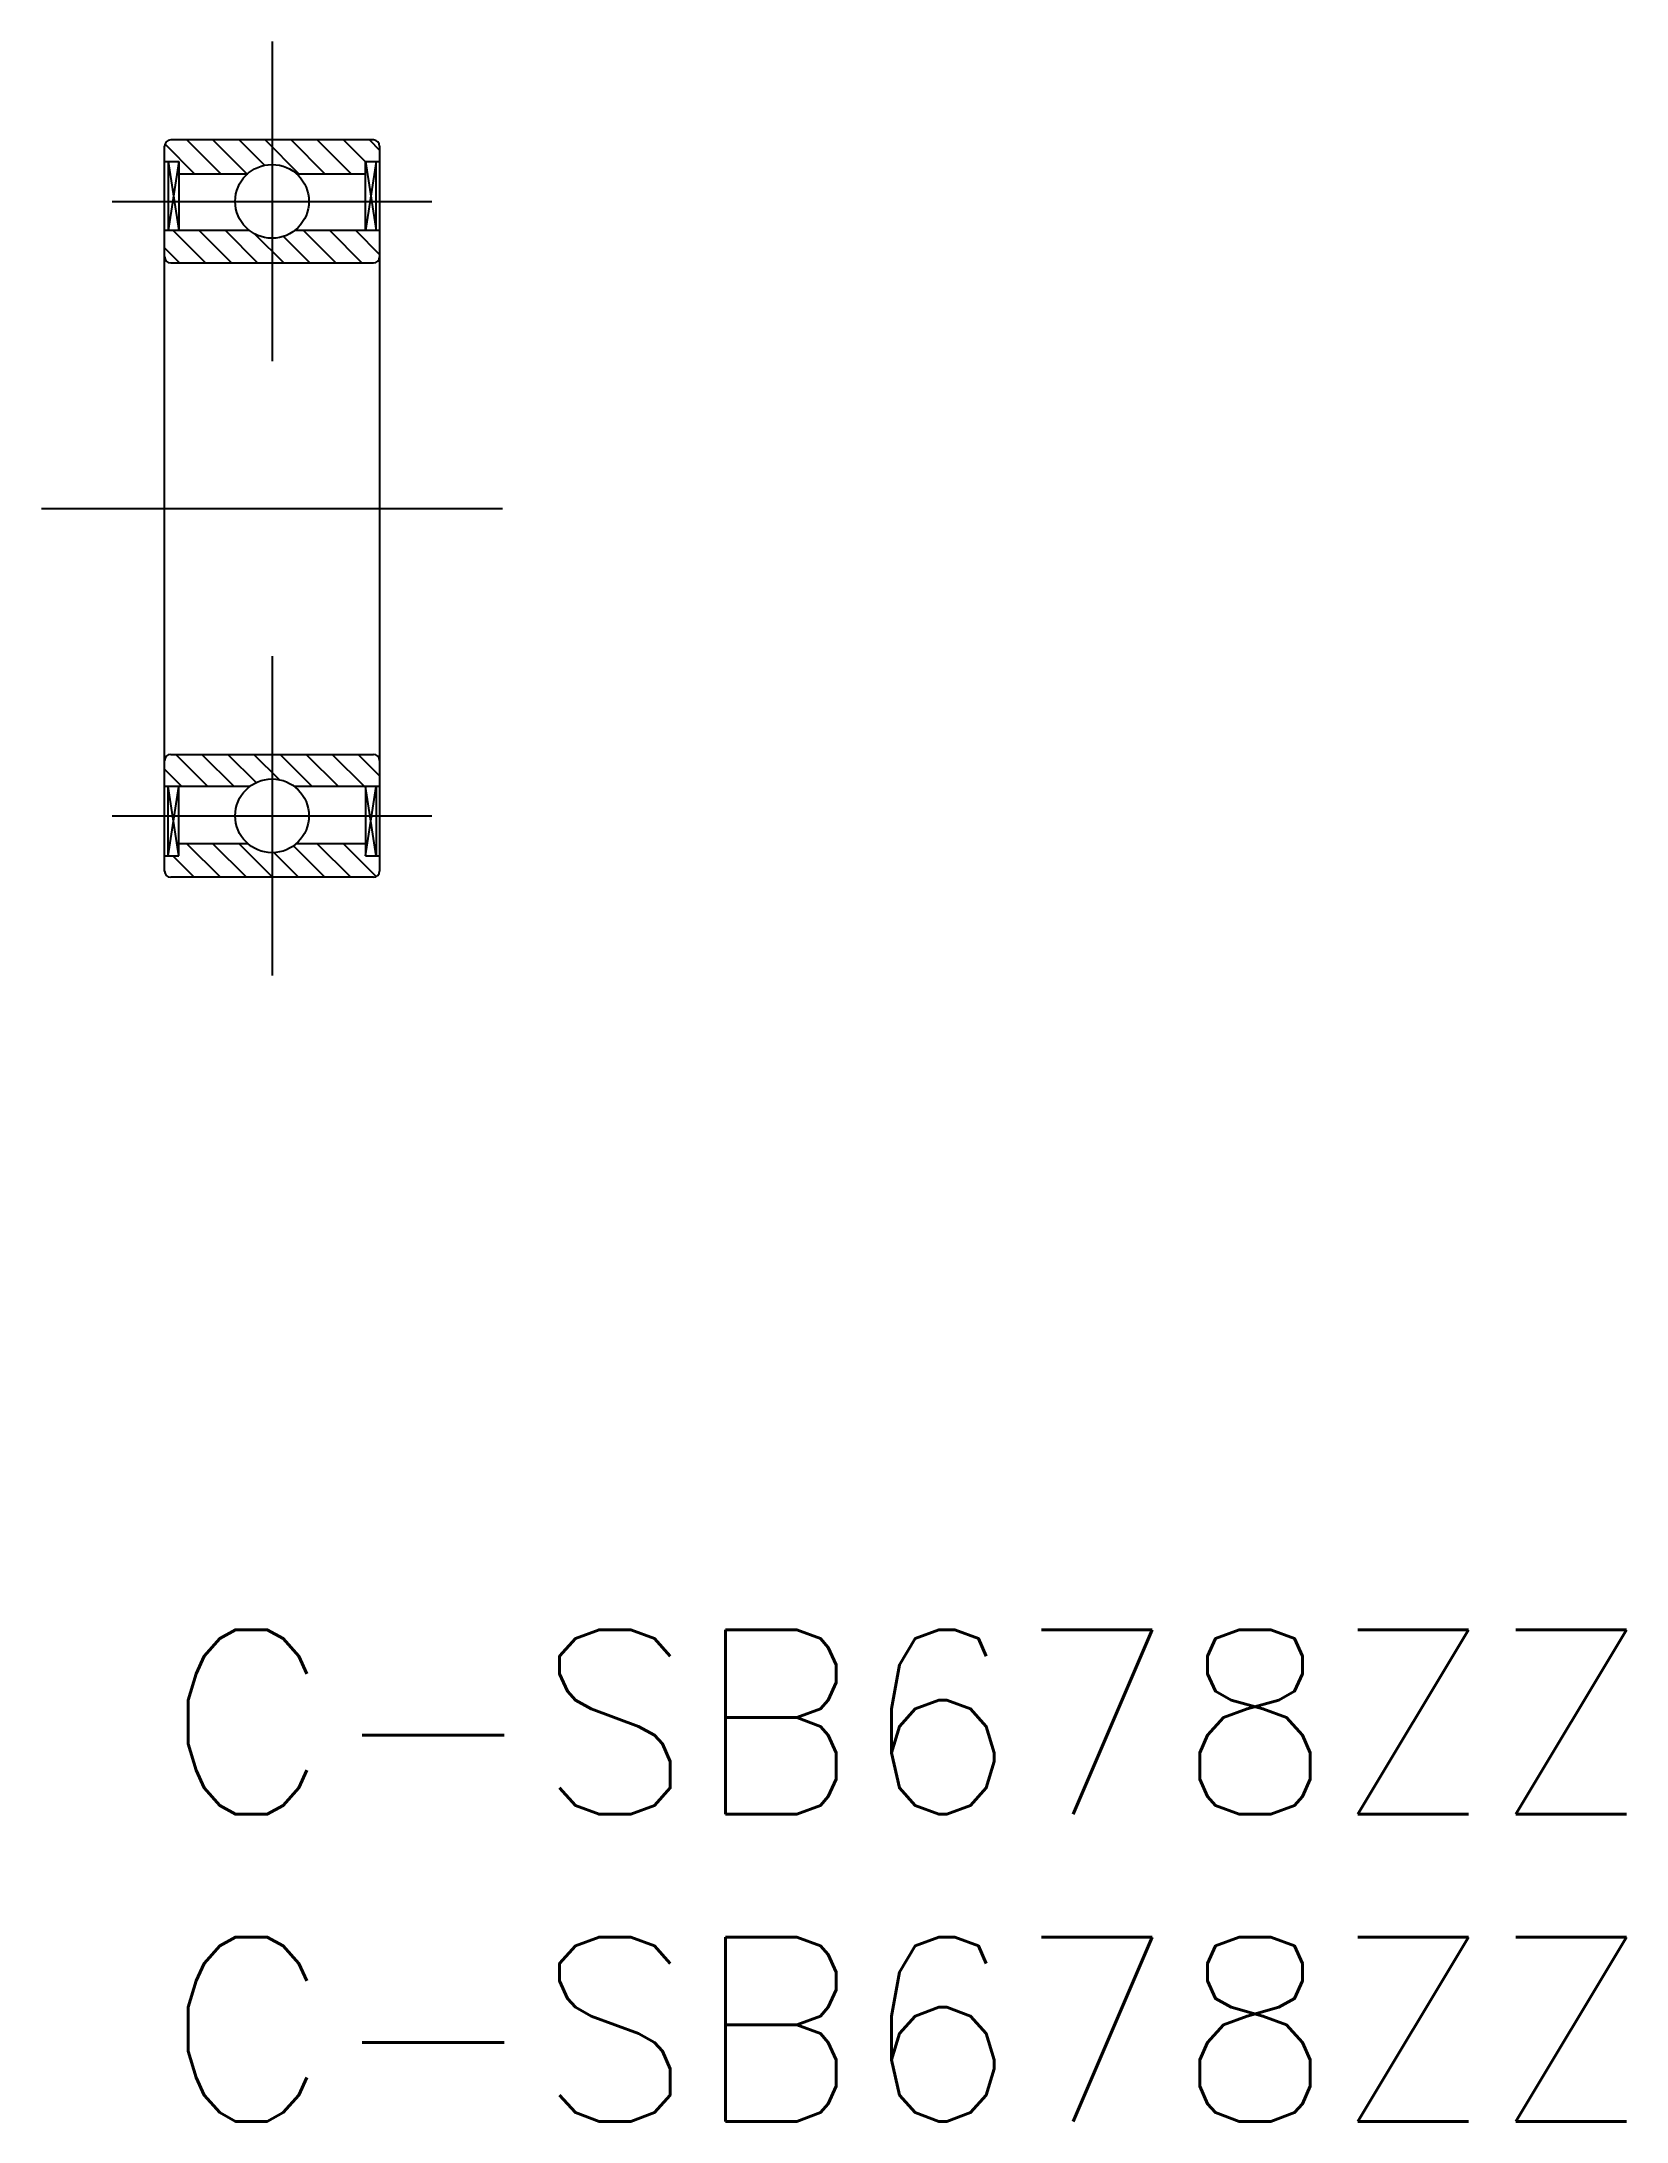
# Model space of a CAD drawing. Extents: x -2 to 23.8, y -8 to 25.8.
import ezdxf

# ---------------------------------------------------------------- set-up
doc = ezdxf.new("R2010")
doc.units = 0
doc.linetypes.add('CENTER', pattern=[50.8, 31.75, -6.35, 6.35, -6.35])
doc.layers.get('0').update_dxf_attribs({"linetype": 'CONTINUOUS'})
doc.layers.add('CENTER', color=1, linetype='CENTER')
doc.styles.get("Standard").update_dxf_attribs({"font": 'txt.shx', "height": 3, "bigfont": 'bigfont.shx'})

msp = doc.modelspace()

# ---------------------------------------------------------------- linework, layer by layer
at = {"color": 7, "linetype": 'CONTINUOUS'}
for p, q in [((0, 12.347), (0, 24.147)), ((3.4, 24.247), (0.1, 24.247)), ((3.5, 24.147), (3.5, 12.347)), ((0, 23.897), (0.232, 23.897)), ((0.058, 23.897), (0.058, 22.772)), ((0.232, 23.897), (0.232, 22.772)), ((0.232, 23.697), (1.353, 23.697)), ((2.147, 23.697), (3.268, 23.697)), ((3.268, 23.897), (3.5, 23.897)), ((3.268, 22.772), (3.268, 23.897)), ((3.442, 22.772), (3.442, 23.897)), ((1.383, 22.772), (0, 22.772)), ((3.5, 22.772), (2.117, 22.772)), ((0.1, 22.247), (3.4, 22.247)), ((0.1, 14.247), (3.4, 14.247)), ((1.383, 13.722), (0, 13.722)), ((0.058, 12.597), (0.058, 13.722)), ((0.232, 12.597), (0.232, 13.722)), ((3.5, 13.722), (2.117, 13.722)), ((3.268, 13.722), (3.268, 12.597)), ((3.442, 13.722), (3.442, 12.597)), ((0, 12.597), (0.232, 12.597)), ((0.232, 12.797), (1.353, 12.797)), ((2.147, 12.797), (3.268, 12.797)), ((3.268, 12.597), (3.5, 12.597)), ((3.4, 12.247), (0.1, 12.247))]:
    msp.add_line(p, q, dxfattribs=at)
at = {"color": 3, "linetype": 'CONTINUOUS'}
for p, q in [((0.006, 24.181), (0.49, 23.697)), ((0.364, 24.247), (0.914, 23.697)), ((0.788, 24.247), (1.338, 23.697)), ((1.212, 24.247), (1.626, 23.834)), ((1.637, 24.247), (2.187, 23.697)), ((2.061, 24.247), (2.611, 23.697)), ((2.485, 24.247), (3.035, 23.697)), ((2.91, 24.247), (3.268, 23.889)), ((3.334, 24.247), (3.5, 24.081)), ((0.058, 23.897), (0.232, 22.772)), ((0.232, 23.897), (0.058, 22.772)), ((3.268, 23.897), (3.442, 22.772)), ((3.442, 23.897), (3.268, 22.772)), ((0.142, 22.772), (0.667, 22.247)), ((0.566, 22.772), (1.091, 22.247)), ((0.99, 22.772), (1.515, 22.247)), ((1.471, 22.716), (1.94, 22.247)), ((2.263, 22.772), (2.788, 22.247)), ((2.687, 22.772), (3.212, 22.247)), ((3.112, 22.772), (3.5, 22.384)), ((0, 22.49), (0.243, 22.247)), ((1.935, 22.676), (2.364, 22.247)), ((0.182, 14.247), (0.707, 13.722)), ((0.606, 14.247), (1.131, 13.722)), ((1.03, 14.247), (1.49, 13.788)), ((1.454, 14.247), (1.866, 13.836)), ((1.879, 14.247), (2.404, 13.722)), ((2.303, 14.247), (2.828, 13.722)), ((2.727, 14.247), (3.252, 13.722)), ((3.151, 14.247), (3.5, 13.899)), ((0, 14.005), (0.282, 13.722)), ((0.058, 12.597), (0.232, 13.722)), ((0.232, 12.597), (0.058, 13.722)), ((3.268, 12.597), (3.442, 13.722)), ((3.442, 12.597), (3.268, 13.722)), ((0.135, 12.597), (0.485, 12.247)), ((0.359, 12.797), (0.909, 12.247)), ((0.783, 12.797), (1.333, 12.247)), ((1.207, 12.797), (1.757, 12.247)), ((1.781, 12.648), (2.182, 12.247)), ((2.096, 12.757), (2.606, 12.247)), ((2.48, 12.797), (3.03, 12.247)), ((2.904, 12.797), (3.444, 12.258)), ((0.019, 12.288), (0.041, 12.266))]:
    msp.add_line(p, q, dxfattribs=at)
at = {"color": 7, "linetype": 'CONTINUOUS'}
for centre in [(1.75, 23.247), (1.75, 13.247)]:
    msp.add_circle(centre, 0.6, dxfattribs=at)
for centre, start, end in [((0.1, 24.147), 90, 180), ((3.4, 24.147), 0, 90), ((0.1, 22.347), 180, 270), ((3.4, 22.347), 270, 0), ((0.1, 14.147), 90, 180), ((3.4, 14.147), 0, 90), ((0.1, 12.347), 180, 270), ((3.4, 12.347), 270, 0)]:
    msp.add_arc(centre, 0.1, start, end, dxfattribs=at)
at = {"layer": 'CENTER', "color": 1, "linetype": 'CENTER'}
for p, q in [((1.75, 25.847), (1.75, 20.647)), ((-0.85, 23.247), (4.35, 23.247)), ((-2, 18.247), (5.5, 18.247)), ((1.75, 15.847), (1.75, 10.647)), ((-0.85, 13.247), (4.35, 13.247))]:
    msp.add_line(p, q, dxfattribs=at)

# ---------------------------------------------------------------- texts
at = {"color": 7, "linetype": 'CONTINUOUS'}
for p in [(0, -3), (0, -8)]:
    msp.add_text('C-SB678ZZ', height=3, dxfattribs=at).set_placement(p)

doc.saveas('drawing.dxf')
